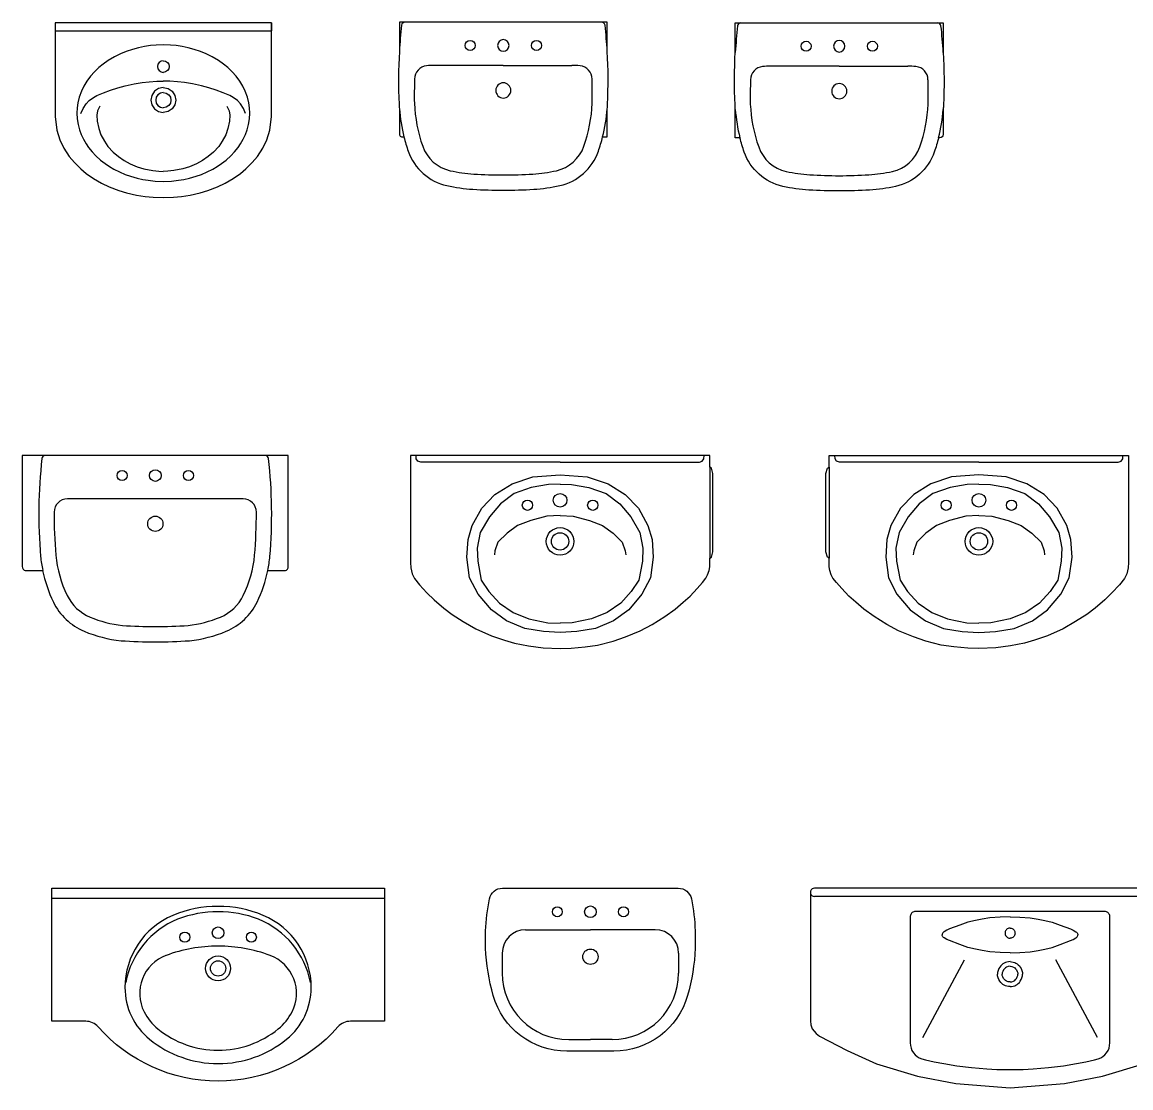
# Model space of a CAD drawing. Header units: millimetres. Extents: x 5135 to 18817, y 4023 to 17584.
# Drawn here: x 8782 to 12115, y 7873 to 11075 of the extents above; entities that cross this region are included whole.
import ezdxf

# ---------------------------------------------------------------- set-up
doc = ezdxf.new("R2010")
doc.units = ezdxf.units.MM
doc.layers.add('cad-block.com', color=250, linetype='Continuous')

# ---------------------------------------------------------------- blocks, each defined once
blk = doc.blocks.new('washbasin 65_top_cad-block.com')
at = {"color": 0}
for p, q in [((-325, 0), (-325, -23.3)), ((325, 0), (325, -23.3)), ((-325, -23.3), (325, -23.3)), ((0, -66), (-21.2, -66.7)), ((21.2, -66.7), (0, -66)), ((-129.2, -93.1), (-146.7, -101.7)), ((-111.8, -85.9), (-129.2, -93.1)), ((-92.8, -79.5), (-111.8, -85.9)), ((-74.4, -74.5), (-92.8, -79.5)), ((-56.9, -70.9), (-74.4, -74.5)), ((-38.7, -68.2), (-56.9, -70.9)), ((-21.2, -66.7), (-38.7, -68.2)), ((38.7, -68.2), (21.2, -66.7)), ((56.9, -70.9), (38.7, -68.2)), ((74.4, -74.5), (56.9, -70.9)), ((92.8, -79.5), (74.4, -74.5)), ((111.8, -85.9), (92.8, -79.5)), ((129.2, -93.1), (111.8, -85.9)), ((146.7, -101.7), (129.2, -93.1)), ((-180.6, -123.5), (-193.5, -134)), ((-165.7, -113), (-180.6, -123.5)), ((-146.7, -101.7), (-165.7, -113)), ((-16.2, -124.3), (-17.5, -131)), ((-17.5, -131), (-16.2, -137.7)), ((-12.4, -118.6), (-16.2, -124.3)), ((-6.7, -114.8), (-12.4, -118.6)), ((0, -113.5), (-6.7, -114.8)), ((0, -113.5), (6.7, -114.8)), ((6.7, -114.8), (12.4, -118.6)), ((12.4, -118.6), (16.2, -124.3)), ((16.2, -124.3), (17.5, -131)), ((17.5, -131), (16.2, -137.7)), ((165.7, -113), (146.7, -101.7)), ((180.6, -123.5), (165.7, -113)), ((193.5, -134), (180.6, -123.5)), ((-218.9, -160.3), (-229.8, -175.1)), ((-207.1, -147), (-218.9, -160.3)), ((-193.5, -134), (-207.1, -147)), ((-16.2, -137.7), (-12.4, -143.3)), ((-12.4, -143.3), (-6.7, -147.1)), ((-6.7, -147.1), (0, -148.5)), ((6.7, -147.1), (0, -148.5)), ((12.4, -143.3), (6.7, -147.1)), ((16.2, -137.7), (12.4, -143.3)), ((207.1, -147), (193.5, -134)), ((218.9, -160.3), (207.1, -147)), ((229.8, -175.1), (218.9, -160.3)), ((-238.8, -189.9), (-246.3, -205.3)), ((-229.8, -175.1), (-238.8, -189.9)), ((-158.9, -202), (-136.8, -194.8)), ((-136.8, -194.8), (-114.3, -188.7)), ((-114.3, -188.7), (-87.8, -183)), ((-87.8, -183), (-64, -179.2)), ((-64, -179.2), (-42.8, -176.9)), ((-42.8, -176.9), (-19.4, -175.4)), ((-14.4, -197.3), (-26.5, -205.5)), ((-19.4, -175.4), (0, -175)), ((0, -194.5), (-14.4, -197.3)), ((19.4, -175.4), (0, -175)), ((0, -194.5), (14.4, -197.3)), ((14.4, -197.3), (26.5, -205.5)), ((42.8, -176.9), (19.4, -175.4)), ((64, -179.2), (42.8, -176.9)), ((87.8, -183), (64, -179.2)), ((114.3, -188.7), (87.8, -183)), ((136.8, -194.8), (114.3, -188.7)), ((158.9, -202), (136.8, -194.8)), ((238.8, -189.9), (229.8, -175.1)), ((246.3, -205.3), (238.8, -189.9)), ((-252.9, -223.4), (-257, -240.1)), ((-246.3, -205.3), (-252.9, -223.4)), ((-222.5, -233.3), (-209.6, -223.6)), ((-209.6, -223.6), (-200.1, -218.5)), ((-200.1, -218.5), (-179.5, -209.7)), ((-179.5, -209.7), (-158.9, -202)), ((-34.6, -217.6), (-37.5, -232)), ((-37.5, -232), (-34.6, -246.3)), ((-26.5, -205.5), (-34.6, -217.6)), ((-21.2, -223.2), (-23, -232)), ((-23, -232), (-21.2, -240.8)), ((-16.3, -215.7), (-21.2, -223.2)), ((-8.8, -210.7), (-16.3, -215.7)), ((0, -209), (-8.8, -210.7)), ((0, -209), (8.8, -210.7)), ((8.8, -210.7), (16.3, -215.7)), ((16.3, -215.7), (21.2, -223.2)), ((21.2, -223.2), (23, -232)), ((23, -232), (21.2, -240.8)), ((26.5, -205.5), (34.6, -217.6)), ((34.6, -217.6), (37.5, -232)), ((37.5, -232), (34.6, -246.3)), ((179.5, -209.7), (158.9, -202)), ((200.1, -218.5), (179.5, -209.7)), ((209.6, -223.6), (200.1, -218.5)), ((222.5, -233.3), (209.6, -223.6)), ((252.9, -223.4), (246.3, -205.3)), ((257, -240.1), (252.9, -223.4)), ((-259.3, -255.6), (-260, -271)), ((-257, -240.1), (-259.3, -255.6)), ((-247.5, -272.4), (-241.2, -257.4)), ((-241.2, -257.4), (-232, -243.4)), ((-232, -243.4), (-222.5, -233.3)), ((-197.9, -263.7), (-200, -277.5)), ((-190.5, -249.8), (-197.9, -263.7)), ((-34.6, -246.3), (-26.5, -258.5)), ((-26.5, -258.5), (-14.4, -266.6)), ((-21.2, -240.8), (-16.3, -248.2)), ((-16.3, -248.2), (-8.8, -253.2)), ((-8.8, -253.2), (0, -255)), ((8.8, -253.2), (0, -255)), ((16.3, -248.2), (8.8, -253.2)), ((26.5, -258.5), (14.4, -266.6)), ((21.2, -240.8), (16.3, -248.2)), ((34.6, -246.3), (26.5, -258.5)), ((190.5, -249.8), (197.9, -263.7)), ((197.9, -263.7), (200, -277.5)), ((232, -243.4), (222.5, -233.3)), ((241.2, -257.4), (232, -243.4)), ((247.5, -272.4), (241.2, -257.4)), ((259.3, -255.6), (257, -240.1)), ((260, -271), (259.3, -255.6)), ((-260, -271), (-259.1, -287.8)), ((-259.1, -287.8), (-256.3, -305.3)), ((-200, -277.5), (-198.8, -295.6)), ((-198.8, -295.6), (-194.2, -317.6)), ((-14.4, -266.6), (0, -269.5)), ((14.4, -266.6), (0, -269.5)), ((198.8, -295.6), (194.2, -317.6)), ((200, -277.5), (198.8, -295.6)), ((256.3, -305.3), (259.1, -287.8)), ((259.1, -287.8), (260, -271)), ((-256.3, -305.3), (-252.2, -320.9)), ((-252.2, -320.9), (-246.9, -335.3)), ((-194.2, -317.6), (-187.6, -335.9)), ((194.2, -317.6), (187.6, -335.9)), ((246.9, -335.3), (252.2, -320.9)), ((252.2, -320.9), (256.3, -305.3)), ((-246.9, -335.3), (-240.1, -349.7)), ((-240.1, -349.7), (-232.4, -362.9)), ((-232.4, -362.9), (-224.6, -374.3)), ((-187.6, -335.9), (-177.1, -355.7)), ((-177.1, -355.7), (-166.4, -371)), ((177.1, -355.7), (166.4, -371)), ((187.6, -335.9), (177.1, -355.7)), ((224.6, -374.3), (232.4, -362.9)), ((232.4, -362.9), (240.1, -349.7)), ((240.1, -349.7), (246.9, -335.3)), ((-224.6, -374.3), (-214.3, -387)), ((-214.3, -387), (-202.9, -399.2)), ((-202.9, -399.2), (-188.8, -411.9)), ((-166.4, -371), (-150.9, -388)), ((-150.9, -388), (-135.1, -401.7)), ((150.9, -388), (135.1, -401.7)), ((166.4, -371), (150.9, -388)), ((188.8, -411.9), (202.9, -399.2)), ((202.9, -399.2), (214.3, -387)), ((214.3, -387), (224.6, -374.3)), ((-188.8, -411.9), (-175, -422.5)), ((-175, -422.5), (-161.7, -431.5)), ((-161.7, -431.5), (-148.6, -439.2)), ((-135.1, -401.7), (-118, -413.5)), ((-118, -413.5), (-99.6, -423.6)), ((-99.6, -423.6), (-78.9, -432.3)), ((-78.9, -432.3), (-58.3, -438.6)), ((78.9, -432.3), (58.3, -438.6)), ((99.6, -423.6), (78.9, -432.3)), ((118, -413.5), (99.6, -423.6)), ((135.1, -401.7), (118, -413.5)), ((148.6, -439.2), (161.7, -431.5)), ((161.7, -431.5), (175, -422.5)), ((175, -422.5), (188.8, -411.9)), ((-148.6, -439.2), (-131.5, -447.8)), ((-131.5, -447.8), (-114.3, -455.1)), ((-114.3, -455.1), (-98.4, -460.7)), ((-98.4, -460.7), (-78.7, -466.3)), ((-78.7, -466.3), (-61.4, -470.2)), ((-58.3, -438.6), (-31.9, -443.8)), ((-31.9, -443.8), (-13.4, -445.6)), ((-13.4, -445.6), (0, -446)), ((13.4, -445.6), (0, -446)), ((31.9, -443.8), (13.4, -445.6)), ((58.3, -438.6), (31.9, -443.8)), ((61.4, -470.2), (78.7, -466.3)), ((78.7, -466.3), (98.4, -460.7)), ((98.4, -460.7), (114.3, -455.1)), ((114.3, -455.1), (131.5, -447.8)), ((131.5, -447.8), (148.6, -439.2)), ((-61.4, -470.2), (-45.5, -472.8)), ((-45.5, -472.8), (-24.7, -475)), ((-24.7, -475), (0, -476)), ((0, -476), (24.7, -475)), ((24.7, -475), (45.5, -472.8)), ((45.5, -472.8), (61.4, -470.2))]:
    blk.add_line(p, q, dxfattribs=at)
blk.add_lwpolyline([(0, -525), (30.6, -523.9), (54.9, -521.5), (81, -517.3), (110.6, -510.5), (134, -503.3), (162.7, -492.2), (186.2, -481), (209.9, -467.4), (231.6, -452.2), (248, -438.8), (267.5, -419.7), (283.1, -400.9), (299, -376.8), (311.3, -351.2), (320.3, -322.7), (325, -281.3), (325, 0), (-325, 0), (-325, -281.3), (-320.3, -322.7), (-311.3, -351.2), (-299, -376.8), (-283.1, -400.9), (-267.5, -419.7), (-248, -438.8), (-231.6, -452.2), (-209.9, -467.4), (-186.2, -481), (-162.7, -492.2), (-134, -503.3), (-110.6, -510.5), (-81, -517.3), (-54.9, -521.5), (-30.6, -523.9)], close=True, dxfattribs=at)
blk = doc.blocks.new('washbasin 66_top_cad-block.com')
at = {"color": 0}
for q in [(-206.2, -130), (206.2, -130)]:
    blk.add_line((0, -130), q, dxfattribs=at)
blk.add_lwpolyline([(-302.5, -345), (-298.6, -345, 0.02246), (-285.7, -388, 0.259094), (-169.5, -491.2, 0.039532), (-91.3, -502.2, 0.015232), (0, -505, 0.015232), (91.3, -502.2, 0.039532), (169.5, -491.2, 0.259094), (285.7, -388, 0.02246), (298.6, -345), (312.5, -345), (312.5, -260.1, 0.007127), (313.3, -245.9, 0.026276), (312.5, -88.3), (312.5, 0), (0, 0), (-312.5, 0), (-312.5, -88.3, 0.026276), (-313.3, -245.9, 0.007127), (-312.5, -260.1), (-312.5, -335, 0.414214)], format="xyb", close=True, dxfattribs=at)
for centre in [(-99.7, -70), (99.7, -70)]:
    blk.add_circle(centre, 15, dxfattribs=at)
for centre, radius, start, end in [((1185, -175.4), 1500, 173.6262, 176.6723), ((-295.8, -10), 10, 90, 173.6262), ((295.8, -10), 10, 6.3738, 90), ((-1185, -175.4), 1500, 3.3277, 6.3738), ((0.3, -70), 17.5, 90.9555, 269.0445), ((-0.3, -70), 17.5, 270.9555, 89.0445), ((-226.7, -171), 40, 95.5937, 179.6995), ((-206.2, -380), 250, 90, 95.5937), ((206.2, -380), 250, 84.4063, 90), ((226.7, -171), 40, 0.3005, 84.4063), ((1186.4, -220.9), 1454, 178.0234, 180.898), ((0.3, -205), 23, 90.727, 269.273), ((-0.3, -205), 23, 270.727, 89.273), ((-1186.4, -220.9), 1454, 359.102, 1.9766), ((186.1, -222.4), 500, 184.3264, 194.1939), ((186.1, -222.4), 454, 182.693, 199.3406), ((-186.1, -222.4), 454, 340.6594, 357.307), ((-186.1, -222.4), 500, 345.8061, 355.6736), ((-134.7, -335), 114, 199.3406, 257.4429), ((134.7, -335), 114, 282.5571, 340.6594), ((-60.8, -3.1), 454, 257.4429, 266.4982), ((0.3, 995), 1454, 266.4982, 269.9885), ((-0.3, 995), 1454, 270.0115, 273.5018), ((60.8, -3.1), 454, 273.5018, 282.5571)]:
    blk.add_arc(centre, radius, start, end, dxfattribs=at)
blk = doc.blocks.new('washbasin 67_top_cad-block.com')
at = {"color": 0}
for q in [(-206.2, -130), (206.2, -130)]:
    blk.add_line((0, -130), q, dxfattribs=at)
blk.add_lwpolyline([(302.5, -345), (298.6, -345, -0.02246), (285.7, -388, -0.259094), (169.5, -491.2, -0.039532), (91.3, -502.2, -0.015232), (0, -505, -0.015232), (-91.3, -502.2, -0.039532), (-169.5, -491.2, -0.259094), (-285.7, -388, -0.02246), (-298.6, -345), (-312.5, -345), (-312.5, -260.1, -0.007127), (-313.3, -245.9, -0.026276), (-312.5, -88.3), (-312.5, 0), (0, 0), (312.5, 0), (312.5, -88.3, -0.026276), (313.3, -245.9, -0.007127), (312.5, -260.1), (312.5, -335, -0.414214)], format="xyb", close=True, dxfattribs=at)
for centre in [(-99.7, -70), (99.7, -70)]:
    blk.add_circle(centre, 15, dxfattribs=at)
for centre, radius, start, end in [((1185, -175.4), 1500, 173.6262, 176.6723), ((-295.8, -10), 10, 90, 173.6262), ((295.8, -10), 10, 6.3738, 90), ((-1185, -175.4), 1500, 3.3277, 6.3738), ((0.3, -70), 17.5, 90.9555, 269.0445), ((-0.3, -70), 17.5, 270.9555, 89.0445), ((-226.7, -171), 40, 95.5937, 179.6995), ((-206.2, -380), 250, 90, 95.5937), ((206.2, -380), 250, 84.4063, 90), ((226.7, -171), 40, 0.3005, 84.4063), ((1186.4, -220.9), 1454, 178.0234, 180.898), ((0.3, -205), 23, 90.727, 269.273), ((-0.3, -205), 23, 270.727, 89.273), ((-1186.4, -220.9), 1454, 359.102, 1.9766), ((186.1, -222.4), 500, 184.3264, 194.1939), ((186.1, -222.4), 454, 182.693, 199.3406), ((-186.1, -222.4), 454, 340.6594, 357.307), ((-186.1, -222.4), 500, 345.8061, 355.6736), ((-134.7, -335), 114, 199.3406, 257.4429), ((134.7, -335), 114, 282.5571, 340.6594), ((-60.8, -3.1), 454, 257.4429, 266.4982), ((0.3, 995), 1454, 266.4982, 269.9885), ((-0.3, 995), 1454, 270.0115, 273.5018), ((60.8, -3.1), 454, 273.5018, 282.5571)]:
    blk.add_arc(centre, radius, start, end, dxfattribs=at)
blk = doc.blocks.new('washbasin 76_top_cad-block.com')
at = {"color": 0}
blk.add_line((263.7, -130), (-264.3, -130), dxfattribs=at)
blk.add_lwpolyline([(-399.5, -337.8), (-397.8, -341.5), (-394.8, -344.2), (-391.5, -345), (-338.7, -345, 0.063165), (-306.5, -440.4, 0.18292), (-213.8, -528, 0.071777), (-103.2, -556.4, 0.017215), (0, -560, 0.017315), (102.6, -556.4, 0.071777), (213.2, -528, 0.18292), (305.9, -440.4, 0.063165), (338.1, -345), (391, -345), (394.3, -344.2), (397.2, -341.5), (398.9, -337.8), (399.7, -333.1), (399.7, 0), (330.5, 0), (0, 0), (-331.1, 0), (-400.3, 0), (-400.3, -333.1)], format="xyb", close=True, dxfattribs=at)
for centre, radius in [((-100, -60), 15), ((0, -60), 17.5), ((99.4, -60), 15), ((0, -205), 23)]:
    blk.add_circle(centre, radius, dxfattribs=at)
for centre, radius, start, end in [((1149.7, -175.4), 1500, 173.6262, 184.889), ((-331.1, -10), 10, 90, 173.6262), ((330.5, -10), 10, 6.3738, 90), ((-1150.3, -175.4), 1500, 355.111, 6.3738), ((-264.3, -170), 40, 90, 179.7807), ((263.7, -170), 40, 0.2193, 90), ((1149.7, -175.4), 1454, 179.7807, 184.8812), ((-1150.3, -175.4), 1454, 355.1188, 0.2193), ((53.4, -265.8), 354, 185.4039, 205.8848), ((-54, -265.8), 354, 334.1152, 354.5961), ((53.4, -265.8), 400, 185.3732, 191.4276), ((-54, -265.8), 400, 348.5724, 354.6268), ((-144.5, -361.8), 134, 205.8848, 247.3486), ((143.9, -361.8), 134, 292.6514, 334.1152), ((-59.8, -158.8), 354, 247.3486, 263.6254), ((59.2, -158.8), 354, 276.3746, 292.6514), ((0, 940), 1454, 266.092, 270), ((0, 922.5), 1436.5, 270, 273.9318)]:
    blk.add_arc(centre, radius, start, end, dxfattribs=at)
blk = doc.blocks.new('washbasin 77_top_cad-block.com')
at = {"color": 0}
for p, q in [((-432.4, -9.5), (-432.7, 0)), ((432.4, -9.5), (432.7, 0)), ((-427.6, -17.3), (-432.4, -9.5)), ((-418.7, -20.1), (-427.6, -17.3)), ((0, -20.1), (-418.7, -20.1)), ((0, -20.1), (418.7, -20.1)), ((418.7, -20.1), (427.6, -17.3)), ((427.6, -17.3), (432.4, -9.5)), ((-144.2, -85.4), (-81.9, -64.2)), ((-81.9, -64.2), (0, -58)), ((0, -58), (81.9, -64.2)), ((81.9, -64.2), (144.2, -85.4)), ((450, -34.8), (450, -308.8)), ((-195.9, -117.3), (-144.2, -85.4)), ((-86.4, -96.1), (-138.1, -114.3)), ((-34.7, -87), (-86.4, -96.1)), ((0, -85.9), (-34.7, -87)), ((0, -85.9), (34.7, -87)), ((34.7, -87), (86.4, -96.1)), ((86.4, -96.1), (138.1, -114.3)), ((144.2, -85.4), (195.9, -117.3)), ((-235.4, -158.3), (-195.9, -117.3)), ((-138.1, -114.3), (-179.2, -144.7)), ((138.1, -114.3), (179.2, -144.7)), ((195.9, -117.3), (235.4, -158.3)), ((-264.3, -210), (-235.4, -158.3)), ((-179.2, -144.7), (-212.6, -184.2)), ((179.2, -144.7), (212.6, -184.2)), ((235.4, -158.3), (264.3, -210)), ((-212.6, -184.2), (-240, -231.2)), ((-88, -194.8), (-127.5, -210)), ((-39.3, -182.6), (-88, -194.8)), ((0, -180.4), (-39.3, -182.6)), ((0, -180.4), (39.3, -182.6)), ((39.3, -182.6), (88, -194.8)), ((88, -194.8), (127.5, -210)), ((212.6, -184.2), (240, -231.2)), ((-276.5, -252.5), (-264.3, -210)), ((-240, -231.2), (-249.1, -278.3)), ((-159.4, -232.8), (-186.8, -260.1)), ((-127.5, -210), (-159.4, -232.8)), ((127.5, -210), (159.4, -232.8)), ((159.4, -232.8), (186.8, -260.1)), ((240, -231.2), (249.1, -278.3)), ((264.3, -210), (276.5, -252.5)), ((-280, -305.7), (-276.5, -252.5)), ((-186.8, -260.1), (-195.9, -285.9)), ((186.8, -260.1), (195.9, -285.9)), ((276.5, -252.5), (280, -305.7)), ((-249.1, -278.3), (-247.6, -317.8)), ((-195.9, -285.9), (-197.4, -298.1)), ((195.9, -285.9), (197.4, -298.1)), ((249.1, -278.3), (247.6, -317.8)), ((-271.9, -367.9), (-280, -305.7)), ((-247.6, -317.8), (-237, -374)), ((247.6, -317.8), (237, -374)), ((280, -305.7), (271.9, -367.9)), ((-246.1, -416.5), (-271.9, -367.9)), ((-237, -374), (-214.1, -408.9)), ((237, -374), (214.1, -408.9)), ((271.9, -367.9), (246.1, -416.5)), ((-206.5, -463.6), (-246.1, -416.5)), ((-214.1, -408.9), (-182.2, -443.9)), ((214.1, -408.9), (182.2, -443.9)), ((246.1, -416.5), (206.5, -463.6)), ((-160.9, -497), (-206.5, -463.6)), ((-182.2, -443.9), (-141.2, -471.2)), ((182.2, -443.9), (141.2, -471.2)), ((206.5, -463.6), (160.9, -497)), ((-106.2, -519.8), (-160.9, -497)), ((-141.2, -471.2), (-94, -491)), ((-94, -491), (-36.3, -503.1)), ((94, -491), (36.3, -503.1)), ((141.2, -471.2), (94, -491)), ((160.9, -497), (106.2, -519.8)), ((-49.9, -528.9), (-106.2, -519.8)), ((0, -532), (-49.9, -528.9)), ((-36.3, -503.1), (0, -504)), ((36.3, -503.1), (0, -504)), ((49.9, -528.9), (0, -532)), ((106.2, -519.8), (49.9, -528.9))]:
    blk.add_line(p, q, dxfattribs=at)
blk.add_lwpolyline([(450, -308.8), (455.1, -305.5), (459.7, -289.5), (459.7, -53.7), (455.1, -38.2), (450, -34.8), (450, 0), (-450, 0), (-450, -321.1), (-448.7, -337.3), (-444.6, -355.5), (-437.9, -369.1), (-422.4, -388.2), (-400.1, -412.7), (-378.8, -433.5), (-349.6, -458.4), (-324.8, -477.2), (-290.9, -498.9), (-253, -520.5), (-206.3, -541.5), (-166.9, -554.8), (-136.8, -563.6), (-94.8, -571.8), (-50.7, -577.4), (0, -580), (33.3, -578.4), (75, -575), (112.9, -569.3), (159.5, -557.5), (196.9, -545.2), (241.1, -526.4), (276.9, -507.9), (314.8, -483.8), (346.1, -461.2), (370.1, -440.7), (390.9, -422.1), (412.4, -399.4), (428.4, -381), (438.5, -368.4), (443.6, -358.1), (447.9, -345.4), (450, -334.2)], close=True, dxfattribs=at)
for centre, radius in [((0, -134.5), 20.5), ((-98.2, -149.3), 15.4), ((98.2, -149.3), 15.4), ((0, -258), 41.5), ((0, -258), 26.1)]:
    blk.add_circle(centre, radius, dxfattribs=at)
blk = doc.blocks.new('washbasin 78_top_cad-block.com')
at = {"color": 0}
for p, q in [((-432.4, -9.5), (-432.7, 0)), ((432.4, -9.5), (432.7, 0)), ((-427.6, -17.3), (-432.4, -9.5)), ((-418.7, -20.1), (-427.6, -17.3)), ((0, -20.1), (-418.7, -20.1)), ((0, -20.1), (418.7, -20.1)), ((418.7, -20.1), (427.6, -17.3)), ((427.6, -17.3), (432.4, -9.5)), ((-450, -34.8), (-450, -308.8)), ((-81.9, -64.2), (-144.2, -85.4)), ((0, -58), (-81.9, -64.2)), ((81.9, -64.2), (0, -58)), ((144.2, -85.4), (81.9, -64.2)), ((-144.2, -85.4), (-195.9, -117.3)), ((-86.4, -96.1), (-138.1, -114.3)), ((-34.7, -87), (-86.4, -96.1)), ((0, -85.9), (-34.7, -87)), ((0, -85.9), (34.7, -87)), ((34.7, -87), (86.4, -96.1)), ((86.4, -96.1), (138.1, -114.3)), ((195.9, -117.3), (144.2, -85.4)), ((-195.9, -117.3), (-235.4, -158.3)), ((-138.1, -114.3), (-179.2, -144.7)), ((138.1, -114.3), (179.2, -144.7)), ((235.4, -158.3), (195.9, -117.3)), ((-235.4, -158.3), (-264.3, -210)), ((-179.2, -144.7), (-212.6, -184.2)), ((179.2, -144.7), (212.6, -184.2)), ((264.3, -210), (235.4, -158.3)), ((-212.6, -184.2), (-240, -231.2)), ((-88, -194.8), (-127.5, -210)), ((-39.3, -182.6), (-88, -194.8)), ((0, -180.4), (-39.3, -182.6)), ((0, -180.4), (39.3, -182.6)), ((39.3, -182.6), (88, -194.8)), ((88, -194.8), (127.5, -210)), ((212.6, -184.2), (240, -231.2)), ((-264.3, -210), (-276.5, -252.5)), ((-240, -231.2), (-249.1, -278.3)), ((-159.4, -232.8), (-186.8, -260.1)), ((-127.5, -210), (-159.4, -232.8)), ((127.5, -210), (159.4, -232.8)), ((159.4, -232.8), (186.8, -260.1)), ((240, -231.2), (249.1, -278.3)), ((276.5, -252.5), (264.3, -210)), ((-276.5, -252.5), (-280, -305.7)), ((-186.8, -260.1), (-195.9, -285.9)), ((186.8, -260.1), (195.9, -285.9)), ((280, -305.7), (276.5, -252.5)), ((-249.1, -278.3), (-247.6, -317.8)), ((-195.9, -285.9), (-197.4, -298.1)), ((195.9, -285.9), (197.4, -298.1)), ((249.1, -278.3), (247.6, -317.8)), ((-280, -305.7), (-271.9, -367.9)), ((-247.6, -317.8), (-237, -374)), ((247.6, -317.8), (237, -374)), ((271.9, -367.9), (280, -305.7)), ((-271.9, -367.9), (-246.1, -416.5)), ((-237, -374), (-214.1, -408.9)), ((237, -374), (214.1, -408.9)), ((246.1, -416.5), (271.9, -367.9)), ((-246.1, -416.5), (-206.5, -463.6)), ((-214.1, -408.9), (-182.2, -443.9)), ((214.1, -408.9), (182.2, -443.9)), ((206.5, -463.6), (246.1, -416.5)), ((-206.5, -463.6), (-160.9, -497)), ((-182.2, -443.9), (-141.2, -471.2)), ((182.2, -443.9), (141.2, -471.2)), ((160.9, -497), (206.5, -463.6)), ((-160.9, -497), (-106.2, -519.8)), ((-141.2, -471.2), (-94, -491)), ((-94, -491), (-36.3, -503.1)), ((94, -491), (36.3, -503.1)), ((141.2, -471.2), (94, -491)), ((106.2, -519.8), (160.9, -497)), ((-106.2, -519.8), (-49.9, -528.9)), ((-49.9, -528.9), (0, -532)), ((-36.3, -503.1), (0, -504)), ((36.3, -503.1), (0, -504)), ((0, -532), (49.9, -528.9)), ((49.9, -528.9), (106.2, -519.8))]:
    blk.add_line(p, q, dxfattribs=at)
blk.add_lwpolyline([(-450, -308.8), (-455.1, -305.5), (-459.7, -289.5), (-459.7, -53.7), (-455.1, -38.2), (-450, -34.8), (-450, 0), (450, 0), (450, -321.1), (448.7, -337.3), (444.6, -355.5), (437.9, -369.1), (422.4, -388.2), (400.1, -412.7), (378.8, -433.5), (349.6, -458.4), (324.8, -477.2), (290.9, -498.9), (253, -520.5), (206.3, -541.5), (166.9, -554.8), (136.8, -563.6), (94.8, -571.8), (50.7, -577.4), (0, -580), (-33.3, -578.4), (-75, -575), (-112.9, -569.3), (-159.5, -557.5), (-196.9, -545.2), (-241.1, -526.4), (-276.9, -507.9), (-314.8, -483.8), (-346.1, -461.2), (-370.1, -440.7), (-390.9, -422.1), (-412.4, -399.4), (-428.4, -381), (-438.5, -368.4), (-443.6, -358.1), (-447.9, -345.4), (-450, -334.2)], close=True, dxfattribs=at)
for centre, radius in [((0, -134.5), 20.5), ((-98.2, -149.3), 15.4), ((98.2, -149.3), 15.4), ((0, -258), 41.5), ((0, -258), 26.1)]:
    blk.add_circle(centre, radius, dxfattribs=at)
blk = doc.blocks.new('washbasin 89_top_cad-block.com')
at = {"color": 0}
blk.add_line((-500, -30), (500, -30), dxfattribs=at)
blk.add_lwpolyline([(360.4, -417, -0.452283), (-360.4, -417, 0.215627), (-398, -400), (-500, -400), (-500, 0), (500, 0), (500, -400), (398, -400, 0.215627)], format="xyb", close=True, dxfattribs=at)
for centre, radius in [((-100, -147.2), 15), ((0, -134.2), 17.5), ((100, -147.2), 15), ((0, -241.2), 37.5), ((0, -241.2), 23)]:
    blk.add_circle(centre, radius, dxfattribs=at)
for centre, radius, start, end in [((0, -406.2), 351.5, 90, 112.7144), ((0, -406.2), 351.5, 67.2856, 90), ((-45, -298.7), 235, 112.7144, 180), ((-24.3, -332.4), 258, 112.1793, 169.0033), ((0, -406.2), 335.5, 90, 111.2533), ((0, -406.2), 335.5, 68.7467, 90), ((24.3, -332.4), 258, 10.9967, 67.8207), ((45, -298.7), 235, 0, 67.2856), ((0, -624.2), 450, 90, 110.3585), ((0, -624.2), 450, 69.6415, 90), ((-114.3, -316.2), 121.5, 110.3585, 207.069), ((114.3, -316.2), 121.5, 332.931, 69.6415), ((-80, -298.7), 200, 180, 230.9171), ((80, -298.7), 200, 309.0829, 0), ((-80, -298.7), 160, 207.069, 230.9171), ((80, -298.7), 160, 309.0829, 332.931), ((0, -200.2), 286.9, 230.9171, 270), ((0, -200.2), 286.9, 270, 309.0829), ((0, -200.2), 326.9, 230.9171, 270), ((0, -200.2), 326.9, 270, 309.0829)]:
    blk.add_arc(centre, radius, start, end, dxfattribs=at)
blk = doc.blocks.new('washbasin 90_top_cad-block.com')
at = {"color": 0}
for p, q in [((-195, -125), (0, -125)), ((195, -125), (0, -125)), ((-265, -195), (-265, -255)), ((265, -195), (265, -255)), ((-65, -455), (0, -455)), ((65, -455), (0, -455))]:
    blk.add_line(p, q, dxfattribs=at)
blk.add_lwpolyline([(-292.1, -322.7, -0.058565), (-315, -180.3), (-315, -127.9, -0.039105), (-303.4, -32.1, -0.357153), (-264.2, 0), (0, 0), (264.2, 0, -0.357153), (303.4, -32.1, -0.039105), (315, -127.9), (315, -180.3, -0.058565), (292.1, -322.7, -0.335411), (70.8, -490), (0, -490), (-70.8, -490, -0.335411)], format="xyb", close=True, dxfattribs=at)
for centre, radius in [((-99.4, -71), 15), ((0, -71), 17.5), ((99.4, -71), 15), ((0, -206), 23)]:
    blk.add_circle(centre, radius, dxfattribs=at)
for centre, radius, start, end in [((-195, -195), 70, 90, 180), ((195, -195), 70, 0, 90), ((-65, -255), 200, 180, 270), ((65, -255), 200, 270, 0)]:
    blk.add_arc(centre, radius, start, end, dxfattribs=at)
blk = doc.blocks.new('washbasin 91_top_cad-block.com')
at = {"color": 0}
for p, q in [((-600, -12.5), (-599.4, -16.4)), ((-599.4, -16.4), (-597.6, -19.8)), ((-597.6, -19.8), (-594.8, -22.6)), ((-594.8, -22.6), (-591.4, -24.4)), ((-591.4, -24.4), (-587.5, -25)), ((587.5, -25), (-587.5, -25)), ((591.4, -24.4), (587.5, -25)), ((594.8, -22.6), (591.4, -24.4)), ((597.6, -19.8), (594.8, -22.6)), ((599.4, -16.4), (597.6, -19.8)), ((600, -12.5), (599.4, -16.4)), ((-299.5, -82), (-300, -84.5)), ((-300, -84.5), (-300, -86)), ((-300, -86), (-300, -465)), ((-298.6, -79.4), (-299.5, -82)), ((-297.4, -77.2), (-298.6, -79.4)), ((-295.8, -75.1), (-297.4, -77.2)), ((-293.7, -73.4), (-295.8, -75.1)), ((-291.8, -72), (-293.7, -73.4)), ((-289.6, -71), (-291.8, -72)), ((-287.4, -70.3), (-289.6, -71)), ((-284, -70), (-287.4, -70.3)), ((0, -70), (-284, -70)), ((-104.2, -96.9), (-127, -102.6)), ((-84.1, -92.9), (-104.2, -96.9)), ((-60.4, -89.4), (-84.1, -92.9)), ((-29.4, -86.8), (-60.4, -89.4)), ((0, -85.7), (-29.4, -86.8)), ((284, -70), (0, -70)), ((0, -85.7), (29.4, -86.8)), ((29.4, -86.8), (60.4, -89.4)), ((60.4, -89.4), (84.1, -92.9)), ((84.1, -92.9), (104.2, -96.9)), ((104.2, -96.9), (127, -102.6)), ((287.4, -70.3), (284, -70)), ((289.6, -71), (287.4, -70.3)), ((291.8, -72), (289.6, -71)), ((293.7, -73.4), (291.8, -72)), ((295.8, -75.1), (293.7, -73.4)), ((297.4, -77.2), (295.8, -75.1)), ((298.6, -79.4), (297.4, -77.2)), ((299.5, -82), (298.6, -79.4)), ((300, -84.5), (299.5, -82)), ((300, -86), (300, -84.5)), ((300, -465), (300, -86)), ((-200.1, -132.2), (-201.8, -134.1)), ((-198.1, -130.8), (-200.1, -132.2)), ((-189.7, -126.4), (-198.1, -130.8)), ((-182.1, -122.7), (-189.7, -126.4)), ((-150.6, -110.9), (-182.1, -122.7)), ((-127, -102.6), (-150.6, -110.9)), ((-14.9, -133.2), (-15, -135)), ((-14.3, -130.6), (-14.9, -133.2)), ((-13.3, -128.4), (-14.3, -130.6)), ((-12, -126.2), (-13.3, -128.4)), ((-10.3, -124.3), (-12, -126.2)), ((-8.2, -122.7), (-10.3, -124.3)), ((-6, -121.4), (-8.2, -122.7)), ((-3.2, -120.7), (-6, -121.4)), ((0, -120.2), (-3.2, -120.7)), ((0, -120.2), (3.2, -120.7)), ((3.2, -120.7), (6, -121.4)), ((6, -121.4), (8.2, -122.7)), ((8.2, -122.7), (10.3, -124.3)), ((10.3, -124.3), (12, -126.2)), ((12, -126.2), (13.3, -128.4)), ((13.3, -128.4), (14.3, -130.6)), ((14.3, -130.6), (14.9, -133.2)), ((14.9, -133.2), (15, -135)), ((127, -102.6), (150.6, -110.9)), ((150.6, -110.9), (182.1, -122.7)), ((182.1, -122.7), (189.7, -126.4)), ((189.7, -126.4), (198.1, -130.8)), ((198.1, -130.8), (200.1, -132.2)), ((200.1, -132.2), (201.8, -134.1)), ((-203.7, -137.8), (-204, -140.2)), ((-203.7, -142.7), (-204, -140.2)), ((-202.9, -135.8), (-203.7, -137.8)), ((-202.9, -144.7), (-203.7, -142.7)), ((-201.8, -134.1), (-202.9, -135.8)), ((-201.8, -146.3), (-202.9, -144.7)), ((-200.1, -148.3), (-201.8, -146.3)), ((-198.1, -149.6), (-200.1, -148.3)), ((-189.7, -154.1), (-198.1, -149.6)), ((-182.1, -157.7), (-189.7, -154.1)), ((-150.6, -169.5), (-182.1, -157.7)), ((-15, -135), (-14.8, -136.9)), ((-14.8, -136.9), (-14.4, -139.4)), ((-14.4, -139.4), (-13.3, -142.2)), ((-13.3, -142.2), (-12, -144.1)), ((-12, -144.1), (-10.1, -146.3)), ((-10.1, -146.3), (-8.1, -148)), ((-8.1, -148), (-5.8, -149)), ((-5.8, -149), (-3.3, -150)), ((-3.3, -150), (0, -150.5)), ((3.3, -150), (0, -150.5)), ((5.8, -149), (3.3, -150)), ((8.1, -148), (5.8, -149)), ((10.1, -146.3), (8.1, -148)), ((12, -144.1), (10.1, -146.3)), ((13.3, -142.2), (12, -144.1)), ((14.4, -139.4), (13.3, -142.2)), ((14.8, -136.9), (14.4, -139.4)), ((15, -135), (14.8, -136.9)), ((150.6, -169.5), (182.1, -157.7)), ((182.1, -157.7), (189.7, -154.1)), ((189.7, -154.1), (198.1, -149.6)), ((198.1, -149.6), (200.1, -148.3)), ((200.1, -148.3), (201.8, -146.3)), ((201.8, -134.1), (202.9, -135.8)), ((201.8, -146.3), (202.9, -144.7)), ((202.9, -135.8), (203.7, -137.8)), ((202.9, -144.7), (203.7, -142.7)), ((203.7, -137.8), (204, -140.2)), ((203.7, -142.7), (204, -140.2)), ((-127, -177.9), (-150.6, -169.5)), ((-104.2, -183.6), (-127, -177.9)), ((-84.1, -187.5), (-104.2, -183.6)), ((-60.4, -191), (-84.1, -187.5)), ((-29.4, -193.6), (-60.4, -191)), ((0, -194.7), (-29.4, -193.6)), ((0, -194.7), (29.4, -193.6)), ((29.4, -193.6), (60.4, -191)), ((60.4, -191), (84.1, -187.5)), ((84.1, -187.5), (104.2, -183.6)), ((104.2, -183.6), (127, -177.9)), ((127, -177.9), (150.6, -169.5)), ((-262.5, -448.7), (-137.3, -215.6)), ((-24.5, -230), (-28, -233.3)), ((-21.2, -227.3), (-24.5, -230)), ((-17.8, -225.4), (-21.2, -227.3)), ((-14, -223.3), (-17.8, -225.4)), ((-9.2, -221.9), (-14, -223.3)), ((-4.9, -221.2), (-9.2, -221.9)), ((0, -220.7), (-4.9, -221.2)), ((0, -220.7), (4.9, -221.2)), ((4.9, -221.2), (9.2, -221.9)), ((9.2, -221.9), (14, -223.3)), ((14, -223.3), (17.8, -225.4)), ((17.8, -225.4), (21.2, -227.3)), ((21.2, -227.3), (24.5, -230)), ((24.5, -230), (28, -233.3)), ((262.5, -448.7), (137.3, -215.6)), ((-37.3, -253), (-37.5, -258.2)), ((-37.3, -263.5), (-37.5, -258.2)), ((-35.6, -247.2), (-37.3, -253)), ((-35.6, -269.3), (-37.3, -263.5)), ((-33.6, -241.7), (-35.6, -247.2)), ((-30.9, -237.3), (-33.6, -241.7)), ((-28, -233.3), (-30.9, -237.3)), ((-23.3, -254.5), (-23.5, -258.2)), ((-23.3, -262), (-23.5, -258.2)), ((-21.9, -250.1), (-23.3, -254.5)), ((-21.9, -266.4), (-23.3, -262)), ((-19.7, -245.2), (-21.9, -250.1)), ((-19.7, -271.2), (-21.9, -266.4)), ((-16.9, -242), (-19.7, -245.2)), ((-14, -239.3), (-16.9, -242)), ((-10.4, -237.1), (-14, -239.3)), ((-5.8, -235.5), (-10.4, -237.1)), ((0, -234.7), (-5.8, -235.5)), ((0, -234.7), (5.8, -235.5)), ((5.8, -235.5), (10.4, -237.1)), ((10.4, -237.1), (14, -239.3)), ((14, -239.3), (16.9, -242)), ((16.9, -242), (19.7, -245.2)), ((19.7, -245.2), (21.9, -250.1)), ((19.7, -271.2), (21.9, -266.4)), ((21.9, -250.1), (23.3, -254.5)), ((21.9, -266.4), (23.3, -262)), ((23.3, -254.5), (23.5, -258.2)), ((23.3, -262), (23.5, -258.2)), ((28, -233.3), (30.9, -237.3)), ((30.9, -237.3), (33.6, -241.7)), ((33.6, -241.7), (35.6, -247.2)), ((35.6, -247.2), (37.3, -253)), ((35.6, -269.3), (37.3, -263.5)), ((37.3, -253), (37.5, -258.2)), ((37.3, -263.5), (37.5, -258.2)), ((-33.6, -274.7), (-35.6, -269.3)), ((-30.9, -279.1), (-33.6, -274.7)), ((-28, -283.1), (-30.9, -279.1)), ((-24.5, -286.4), (-28, -283.1)), ((-21.2, -289.2), (-24.5, -286.4)), ((-17.8, -291), (-21.2, -289.2)), ((-16.9, -274.4), (-19.7, -271.2)), ((-14, -293.1), (-17.8, -291)), ((-14, -277.2), (-16.9, -274.4)), ((-10.4, -279.3), (-14, -277.2)), ((-9.2, -294.5), (-14, -293.1)), ((-5.8, -281), (-10.4, -279.3)), ((-4.9, -295.3), (-9.2, -294.5)), ((0, -281.7), (-5.8, -281)), ((0, -295.7), (-4.9, -295.3)), ((0, -281.7), (5.8, -281)), ((0, -295.7), (4.9, -295.3)), ((4.9, -295.3), (9.2, -294.5)), ((5.8, -281), (10.4, -279.3)), ((9.2, -294.5), (14, -293.1)), ((10.4, -279.3), (14, -277.2)), ((14, -277.2), (16.9, -274.4)), ((14, -293.1), (17.8, -291)), ((16.9, -274.4), (19.7, -271.2)), ((17.8, -291), (21.2, -289.2)), ((21.2, -289.2), (24.5, -286.4)), ((24.5, -286.4), (28, -283.1)), ((28, -283.1), (30.9, -279.1)), ((30.9, -279.1), (33.6, -274.7)), ((33.6, -274.7), (35.6, -269.3)), ((-300, -465), (-299.4, -472.7)), ((299.4, -472.7), (300, -465)), ((-299.4, -472.7), (-297.6, -481.2)), ((-297.6, -481.2), (-294.8, -487.7)), ((-294.8, -487.7), (-290.1, -494.8)), ((-290.1, -494.8), (-285.3, -500.5)), ((285.3, -500.5), (290.1, -494.8)), ((290.1, -494.8), (294.8, -487.7)), ((294.8, -487.7), (297.6, -481.2)), ((297.6, -481.2), (299.4, -472.7)), ((-285.3, -500.5), (-279.1, -505.6)), ((-279.1, -505.6), (-273, -509.6)), ((-273, -509.6), (-265.4, -512.6)), ((-265.4, -512.6), (-254.2, -515.4)), ((-254.2, -515.4), (-228.3, -521.4)), ((-228.3, -521.4), (-199.4, -527)), ((-199.4, -527), (-160.4, -534.2)), ((160.4, -534.2), (199.4, -527)), ((199.4, -527), (228.3, -521.4)), ((228.3, -521.4), (254.2, -515.4)), ((254.2, -515.4), (265.4, -512.6)), ((265.4, -512.6), (273, -509.6)), ((273, -509.6), (279.1, -505.6)), ((279.1, -505.6), (285.3, -500.5)), ((-160.4, -534.2), (-115.6, -539.3)), ((-115.6, -539.3), (-69.8, -543.4)), ((-69.8, -543.4), (-39.4, -544.5)), ((-39.4, -544.5), (0, -545)), ((0, -545), (39.4, -544.5)), ((39.4, -544.5), (69.8, -543.4)), ((69.8, -543.4), (115.6, -539.3)), ((115.6, -539.3), (160.4, -534.2))]:
    blk.add_line(p, q, dxfattribs=at)
blk.add_lwpolyline([(-163.3, -586.7), (0, -600), (163.3, -586.7), (278.4, -565.4), (401.5, -528), (489.8, -487.9), (572.8, -445.1), (582.9, -436.3), (594.5, -422.6), (599, -410.2), (600, -398.6), (600, -12.5), (599.4, -8.6), (597.6, -5.2), (594.8, -2.4), (591.4, -0.6), (587.5, 0), (-587.5, 0), (-591.4, -0.6), (-594.8, -2.4), (-597.6, -5.2), (-599.4, -8.6), (-600, -12.5), (-600, -398.6), (-599, -410.2), (-594.5, -422.6), (-582.9, -436.3), (-572.8, -445.1), (-489.8, -487.9), (-401.5, -528), (-278.4, -565.4)], close=True, dxfattribs=at)

msp = doc.modelspace()

# ---------------------------------------------------------------- block references
at = {"layer": 'cad-block.com'}
for name, p in [('washbasin 65_top_cad-block.com', (9206.7, 11072.6)), ('washbasin 66_top_cad-block.com', (10228.7, 11074.9)), ('washbasin 67_top_cad-block.com', (11238.6, 11072.6)), ('washbasin 76_top_cad-block.com', (9182.7, 9772.6)), ('washbasin 77_top_cad-block.com', (10399.3, 9772.6)), ('washbasin 78_top_cad-block.com', (11658.2, 9772.6)), ('washbasin 89_top_cad-block.com', (9371.3, 8472.6)), ('washbasin 90_top_cad-block.com', (10490.5, 8472.6)), ('washbasin 91_top_cad-block.com', (11751.9, 8472.6))]:
    msp.add_blockref(name, p, dxfattribs=at)

doc.saveas('drawing.dxf')
